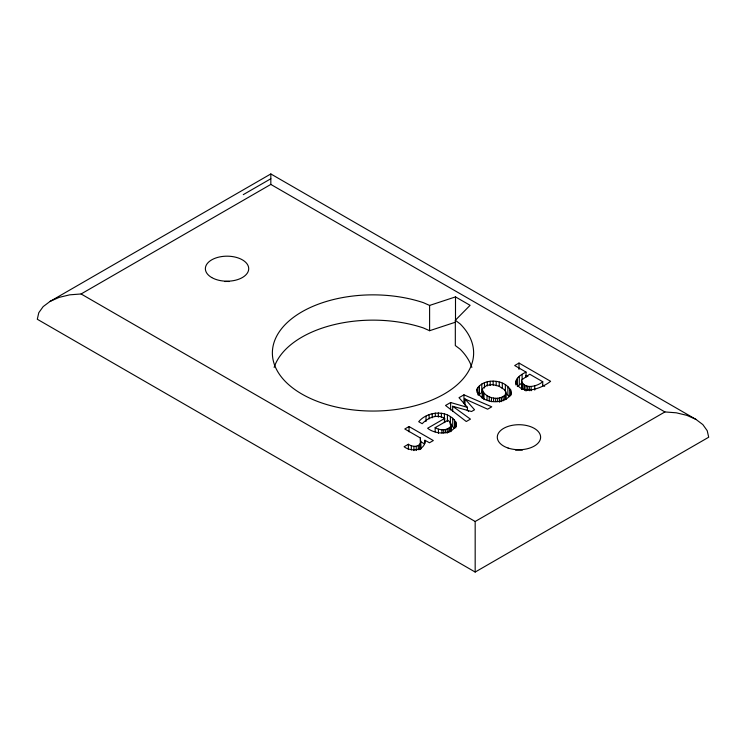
<?xml version="1.0" encoding="UTF-8"?>
<svg xmlns="http://www.w3.org/2000/svg" width="746" height="746" viewBox="0 0 746 746"><rect width="100%" height="100%" fill="white"/><g stroke="black" fill="none" stroke-linecap="round" stroke-linejoin="round"><path stroke-width="1.12" d="M444.681 418.403C437.091 413.648 427.784 417.816 422.171 423.7L418.711 421.704C427.99 410.486 449.53 409.414 456.365 423.402C454.034 435.589 435.617 434.918 427.635 428.251L444.681 418.403L444.681 422.618M476.955 389.188C478.867 403.605 504.566 406.3 511.271 393.683C509.378 379.266 483.65 376.581 476.955 389.188L476.955 392.349M420.502 449.12L420.38 437.995L404.789 428.987L409.041 426.535L433.323 440.55L429.472 442.77L424.884 440.261L424.884 443.413M515.924 384.964C514.498 378.325 521.09 374.604 526.033 372.086L526.033 377.345M450.808 431.729L451.265 424.465L450.267 422.357L447.926 420.278L435.16 427.654L435.16 431.859M482.242 398.15L482.606 388.517L486.793 385.412L492.528 384.544L498.962 386.195L504.221 389.552L505.835 391.93L505.602 399.604M521.51 389.328L521.892 379.807L529.707 374.203L542.724 381.719L542.724 385.934M424.884 440.261C425.891 451.013 410.57 452.029 404.108 446.723L408.36 444.262C411.895 446.835 418.618 447.759 420.502 442.798M482.242 389.72C485.012 398.224 499.615 401.628 505.602 394.336M435.16 427.654C439.814 430.517 446.966 430.899 450.808 426.46M478.363 395.24L481.785 392.461L481.785 384.031M455.321 320.276L470.101 305.319L455.498 296.899L429.603 305.431L423.318 302.643A100.626 58.095 0 0 0 273.903 342.871A100.626 58.095 0 0 0 390.475 410.169A100.626 58.095 0 0 0 460.142 323.904L455.321 320.276L455.321 345.557L460.142 349.184A100.626 58.095 0 0 1 471.864 367.424M522.116 382.773L517.388 386.577L517.388 378.147M50.122 301.375L43.165 306.606L38.792 312.705L37.3 319.251L475.174 572.051L708.7 437.221L707.208 430.684L702.835 424.586L695.878 419.345L270.826 173.949L50.122 301.375L59.195 297.356L69.751 294.829L81.09 293.971L270.826 184.421L664.91 411.941L676.249 412.799L686.805 415.326L695.878 419.345M243.271 194.65L270.826 178.742M467.462 410.542L467.462 407.381L450.631 402.523L445.53 405.47L466.278 421.518L470.437 419.121L452.663 406.262L452.663 411.531M465 405.292L465 398.97L487.632 409.19L491.745 406.822L463.956 394.83L459.004 397.693L467.462 407.381M515.924 381.803C521.072 396.695 542.305 388.069 550.604 381.299L519.002 363.05L514.693 365.54L526.033 372.086M542.724 381.719C537.381 386.456 524.214 389.804 521.473 380.889M81.09 293.971L475.174 521.491L664.91 411.941M274.136 367.424A100.626 58.095 0 0 1 423.318 327.923L429.603 330.711L455.498 322.179M452.663 406.262L471.528 411.512L474.549 409.768L465 398.97M525.911 375.471L527.888 376.609M542.706 385.16L544.673 386.307M420.697 441.688L424.577 443.935M505.359 393.198L509.723 396.639L509.723 388.218M451.162 425.565L454.5 428.269L454.5 419.849M467.173 409.862L468.647 411.522M534.733 385.859L534.733 390.074M531.124 386.54L531.124 390.755M529.352 386.521L529.352 390.736M527.655 386.26L527.655 390.475M526.023 385.757L526.023 391.016M524.466 385.001L524.466 390.261M523.002 384.004L523.002 389.272M522.116 374.343L522.116 379.611M522.023 382.996L522.023 389.309M519.291 376.245L519.291 384.675M519.002 363.05L519.002 369.373M516.307 380.012L516.307 384.227M510.917 390.027L510.917 395.296M507.867 386.456L507.867 394.876M505.835 391.93L505.956 399.455M505.359 384.777L505.359 391.09M504.678 395.511L504.678 399.725M503.112 396.63L503.112 400.844M502.319 383.239L502.319 388.507M501.424 397.441L501.424 401.646M499.606 398L499.606 402.206M499.251 382.129L499.251 386.344M497.675 398.289L497.675 401.451M496.183 381.43L496.183 385.645M495.67 398.308L495.67 401.469M493.6 398.047L493.6 401.208M493.162 381.15L493.162 385.365M491.455 397.506L491.455 401.721M490.178 381.271L490.178 385.486M489.255 396.667L489.255 400.882M487.269 381.803L487.269 386.018M487.026 395.529L487.026 399.735M484.462 382.726L484.462 387.985M483.977 393.301L483.977 399.623M482.96 392.126L482.96 398.448M482.373 390.923L482.373 398.299M479.426 385.663L479.426 394.093M477.832 387.388L477.832 394.765M475.174 521.491L475.174 572.051M463.956 394.83L463.956 403.25M456.365 423.402L456.365 426.563M455.741 421.611L455.741 427.924M455.498 296.899L455.498 319.875M452.701 418.17L452.701 426.591M451.265 424.465L451.265 430.787M450.631 402.523L450.631 409.89M450.388 416.622L450.388 423.998M450.267 422.357L450.267 424.465M450.006 427.383L450.006 431.598M448.822 428.223L448.822 432.438M447.423 415.102L447.423 421.425M447.19 429.006L447.19 433.221M445.474 429.528L445.474 432.689M444.42 413.965L444.42 422.395M443.711 429.789L443.711 432.95M441.94 429.817L441.94 432.978M441.39 413.228L441.39 417.443M438.434 429.183L438.434 433.389M438.35 412.92L438.35 417.135M435.291 413.051L435.291 416.212M432.204 413.629L432.204 417.844M429.603 305.431L429.603 330.711M429.109 414.692L429.109 418.907M425.994 416.24L425.994 421.509M420.725 440.7L420.725 449.129L420.38 437.995M419.709 444.374L419.709 449.642M418.301 445.53L418.301 449.745M416.24 446.313L416.24 450.519M413.927 446.397L413.927 450.612M411.316 445.744L411.316 449.95M409.041 426.535L409.041 431.803M408.36 444.262L408.36 449.53M270.826 173.949L270.826 184.421M515.561 450.146A21.671 12.514 0 0 1 522.349 450.146M224.779 281.522A21.671 12.514 0 0 1 229.302 281.522M508.119 448.057A21.671 12.514 0 0 0 540.626 437.221A21.671 12.514 0 0 0 508.119 426.386A21.671 12.514 0 0 0 508.119 448.057M211.715 277.54A21.671 12.514 0 0 0 247.98 271.926A21.671 12.514 0 0 0 221.431 256.605A21.671 12.514 0 0 0 211.715 277.54"/></g></svg>
